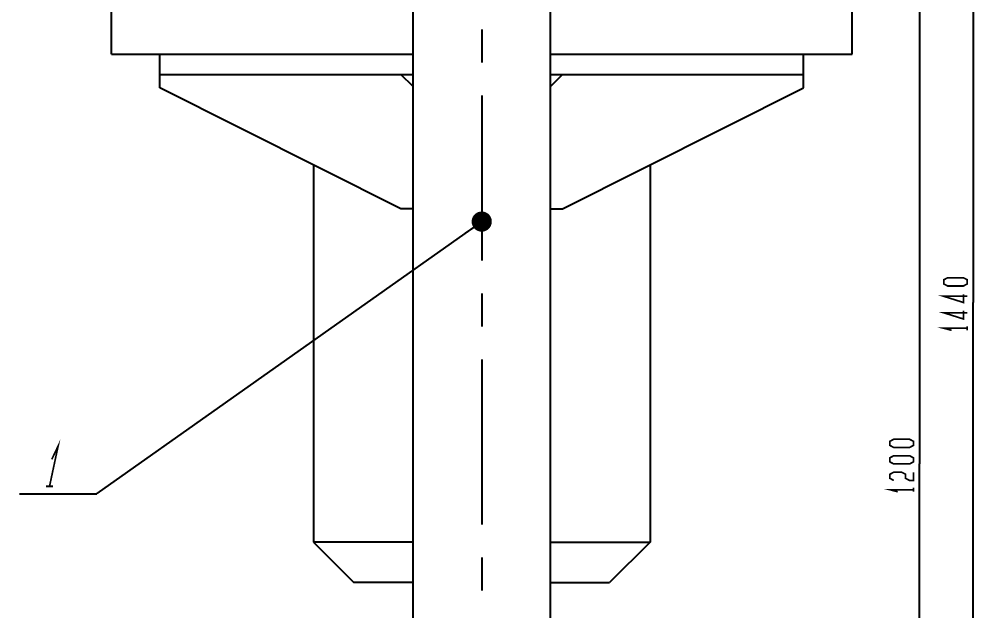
# Model space of a CAD drawing. Header units: millimetres. Extents: x 0 to 1189, y 0 to 841.
# Drawn here: x 134.3 to 278, y 154.4 to 242.3 of the extents above; entities that cross this region are included whole.
import ezdxf

# ---------------------------------------------------------------- set-up
doc = ezdxf.new("R2010")
doc.units = ezdxf.units.MM
doc.header["$LTSCALE"] = 65.395
doc.linetypes.add('CENTER', pattern=[0.6, 0.375, -0.075, 0.075, -0.075])
doc.layers.get('0').update_dxf_attribs({"linetype": 'CONTINUOUS'})
for name, color, linetype in [('ALL_AXIS', 7, 'CONTINUOUS'), ('ALL_CHAMFER', 7, 'CONTINUOUS'), ('ALL_DIMENSIONS', 7, 'CONTINUOUS')]:
    doc.layers.add(name, color=color, linetype=linetype)
doc.styles.get("Standard").update_dxf_attribs({"font": 'txt', "width": 0.7})
doc.dimstyles.new('DIMSTYLE_4', dxfattribs={"dimtxt": 3.5, "dimasz": 3, "dimexe": 0.18, "dimexo": 0.0625, "dimgap": 0.09, "dimtad": 1, "dimdec": 5, "dimlfac": 5, "dimdsep": 46, "dimtxsty": 'STANDARD', "dimblk": '_FILLED', "dimblk1": '_FILLED', "dimblk2": '_FILLED', "dimcen": 0.09, "dimadec": 0, "dimazin": 0, "dimtp": 1.2, "dimtm": 1.2, "dimtfac": 1, "dimtdec": 5, "dimtofl": 0, "dimtmove": 0, "dimatfit": 3, "dimldrblk": '_FILLED', "dimfxl": 1, "dimtolj": 1, "dimarcsym": 0})
doc.dimstyles.get("Standard").update_dxf_attribs({"dimtxt": 3.5, "dimasz": 3, "dimexe": 0.18, "dimexo": 0.0625, "dimgap": 0.09, "dimtad": 1, "dimdec": 5, "dimdsep": 46, "dimtxsty": 'STANDARD', "dimblk": '_FILLED', "dimblk1": '_FILLED', "dimblk2": '_FILLED', "dimcen": 0.09, "dimadec": 0, "dimazin": 0, "dimtol": 1, "dimtp": 1e-05, "dimtm": 1e-05, "dimtfac": 1, "dimtdec": 5, "dimtofl": 0, "dimtmove": 0, "dimatfit": 3, "dimldrblk": '_FILLED', "dimfxl": 1, "dimtolj": 1, "dimarcsym": 0})

# ---------------------------------------------------------------- blocks, each defined once
blk = doc.blocks.new('_FILLED')
at = {"color": 0, "linetype": 'BYBLOCK'}
blk.add_solid([(0, 0), (-1, 0.167), (-1, -0.167)], dxfattribs=at)
blk = doc.blocks.new('*D5')
at = {"layer": 'ALL_DIMENSIONS', "color": 2, "linetype": 'CONTINUOUS'}
for p, q in [((257.51, 296.23), (269.96, 296.23)), ((267.96, 296.23), (267.96, 176.23)), ((267.96, 56.23), (267.96, 176.23)), ((254.96, 56.23), (269.96, 56.23))]:
    blk.add_line(p, q, dxfattribs=at)
at = {"layer": 'ALL_DIMENSIONS', "color": 2, "linetype": 'CONTINUOUS', "xscale": 3, "yscale": 3, "zscale": 3}
for p, rotation in [((267.96, 296.23), 90), ((267.96, 56.23), 270)]:
    blk.add_blockref('_FILLED', p, dxfattribs=dict(at, rotation=rotation))
blk = doc.blocks.new('*D9')
at = {"layer": 'ALL_DIMENSIONS', "color": 2, "linetype": 'CONTINUOUS'}
for p, q in [((208.46, 344.23), (277.96, 344.23)), ((275.96, 344.23), (275.96, 200.23)), ((275.96, 56.23), (275.96, 200.23)), ((254.96, 56.23), (277.96, 56.23))]:
    blk.add_line(p, q, dxfattribs=at)
at = {"layer": 'ALL_DIMENSIONS', "color": 2, "linetype": 'CONTINUOUS', "xscale": 3, "yscale": 3, "zscale": 3}
for p, rotation in [((275.96, 344.23), 90), ((275.96, 56.23), 270)]:
    blk.add_blockref('_FILLED', p, dxfattribs=dict(at, rotation=rotation))
blk = doc.blocks.new('BALLOON2001_BL9', base_point=(140.04, 175.37))
at = {"color": 2, "linetype": 'CONTINUOUS'}
blk.add_line((134.28, 171.82), (145.8, 171.82), dxfattribs=at)
at = {"color": 2, "linetype": 'CONTINUOUS', "const_width": 0.25}
for points in [[(139.09, 176.91), (140.04, 178.91), (138.76, 172.91)], [(138.24, 172.91), (139.29, 172.91)]]:
    blk.add_lwpolyline(points, dxfattribs=at)

msp = doc.modelspace()

# ---------------------------------------------------------------- linework, layer by layer
at = {"color": 7, "linetype": 'CONTINUOUS'}
for p, q in [((147.9573522, 237.1330119), (147.9573522, 270.5930119)), ((257.9573522, 237.1330119), (257.9573522, 260.4330119)), ((147.9573522, 237.1330119), (192.7573522, 237.1330119)), ((155.1573522, 232.1330119), (155.1573522, 237.1330119)), ((213.1573522, 237.1330119), (257.9573522, 237.1330119)), ((250.7573522, 232.1330119), (250.7573522, 237.1330119)), ((155.1573522, 234.1330119), (192.7573522, 234.1330119)), ((213.1573522, 234.1330119), (250.7573522, 234.1330119)), ((190.9573522, 214.1330119), (155.1573522, 232.1330119)), ((214.9573522, 214.1330119), (250.7573522, 232.1330119)), ((192.7573522, 214.1330119), (190.9573522, 214.1330119)), ((213.1573522, 214.1330119), (214.9573522, 214.1330119))]:
    msp.add_line(p, q, dxfattribs=at)
at = {"layer": 'ALL_AXIS', "color": 7, "linetype": 'CENTER'}
msp.add_line((202.9573522, 270.2330119), (202.9573522, 44.3709236), dxfattribs=at)
at = {"layer": 'ALL_AXIS', "color": 7, "linetype": 'CONTINUOUS'}
for p, q in [((192.7573522, 77.6330119), (192.7573522, 244.8730119)), ((213.1573522, 77.6330119), (213.1573522, 244.8730119)), ((177.9573522, 220.6693248), (177.9573522, 164.6330119)), ((227.9573522, 220.6693248), (227.9573522, 164.6330119)), ((192.7573522, 164.6330119), (177.9573522, 164.6330119)), ((177.9573522, 164.6330119), (183.9573522, 158.6330119)), ((213.1573522, 164.6330119), (227.9573522, 164.6330119)), ((227.9573522, 164.6330119), (221.9573522, 158.6330119)), ((192.7573522, 158.6330119), (183.9573522, 158.6330119)), ((213.1573522, 158.6330119), (221.9573522, 158.6330119))]:
    msp.add_line(p, q, dxfattribs=at)
at = {"layer": 'ALL_CHAMFER', "color": 7, "linetype": 'CONTINUOUS'}
for p, q in [((192.7573522, 232.3330119), (190.9573522, 234.1330119)), ((214.9573522, 234.1330119), (213.1573522, 232.3330119))]:
    msp.add_line(p, q, dxfattribs=at)
at = {"layer": 'ALL_DIMENSIONS', "color": 2, "linetype": 'CONTINUOUS', "const_width": 0.25}
for points in [[(275.0823599, 202.9892538), (274.4990177, 202.683005), (272.165685, 202.683005), (271.5823609, 202.9892538), (271.5823609, 203.6017695), (272.165685, 203.9080182), (274.4990177, 203.9080182), (275.0823599, 203.6017695), (275.0823599, 202.9892538)], [(275.0823599, 201.1517611), (271.5823609, 201.1517611), (274.4990177, 200.2330148), (274.4990177, 201.4580099)], [(275.0823599, 198.7017709), (271.5823609, 198.7017709), (274.4990177, 197.7830064), (274.4990177, 199.0080196)], [(272.7490272, 196.0986381), (271.5823609, 196.4048869), (275.0823599, 196.4048869)], [(275.0823599, 196.0986381), (275.0823599, 196.7111357)], [(267.0823544, 178.9892554), (266.4990122, 178.6830066), (264.1656795, 178.6830066), (263.5823554, 178.9892554), (263.5823554, 179.6017529), (264.1656795, 179.9080199), (266.4990122, 179.9080199), (267.0823544, 179.6017529), (267.0823544, 178.9892554)], [(267.0823544, 176.5392652), (266.4990122, 176.2330164), (264.1656795, 176.2330164), (263.5823554, 176.5392652), (263.5823554, 177.1517627), (264.1656795, 177.4580115), (266.4990122, 177.4580115), (267.0823544, 177.1517627), (267.0823544, 176.5392652)], [(264.1656795, 173.783008), (263.5823554, 174.0892568), (263.5823554, 174.7017543), (264.1656795, 175.0080031), (265.3323458, 175.0080031), (265.9156881, 174.7017543), (265.9156881, 174.0892568), (266.4990122, 173.783008), (267.0823544, 173.783008), (267.0823544, 175.0080031)], [(264.7490217, 172.0986397), (263.5823554, 172.4048885), (267.0823544, 172.4048885)], [(267.0823544, 172.0986397), (267.0823544, 172.7111373)]]:
    msp.add_lwpolyline(points, dxfattribs=at)

# ---------------------------------------------------------------- block references
at = {"color": 2, "linetype": 'CONTINUOUS'}
msp.add_blockref('BALLOON2001_BL9', (140.0393274, 175.3669722), dxfattribs=at)

# ---------------------------------------------------------------- dimensions: what is measured, and where the dimension line sits
at = {"layer": 'ALL_DIMENSIONS', "color": 2, "linetype": 'CONTINUOUS'}
for base, p2, picture, middle in [((275.9573522, 344.2330119), (208.4573522, 344.2330119), '*D9', (275.0823522, 195.3330119)), ((267.9573522, 296.2330119), (257.5108326, 296.2330119), '*D5', (267.0823522, 171.3330119))]:
    dim = msp.add_linear_dim(base=base, p1=(254.9573522, 56.2330119), p2=p2, angle=90, dimstyle='DIMSTYLE_4', dxfattribs=at)
    dim.commit()
    dim.dimension.update_dxf_attribs({"geometry": picture, "text_midpoint": middle, "dimtype": 160})

# ---------------------------------------------------------------- leaders
at = {"color": 2, "linetype": 'CONTINUOUS'}
msp.add_leader([(202.9573522, 212.2537661), (145.8013471, 171.8221403)], dimstyle='STANDARD', override={"dimtad": 0, "dimldrblk": 'DOT'}, dxfattribs=at)

doc.saveas('drawing.dxf')
